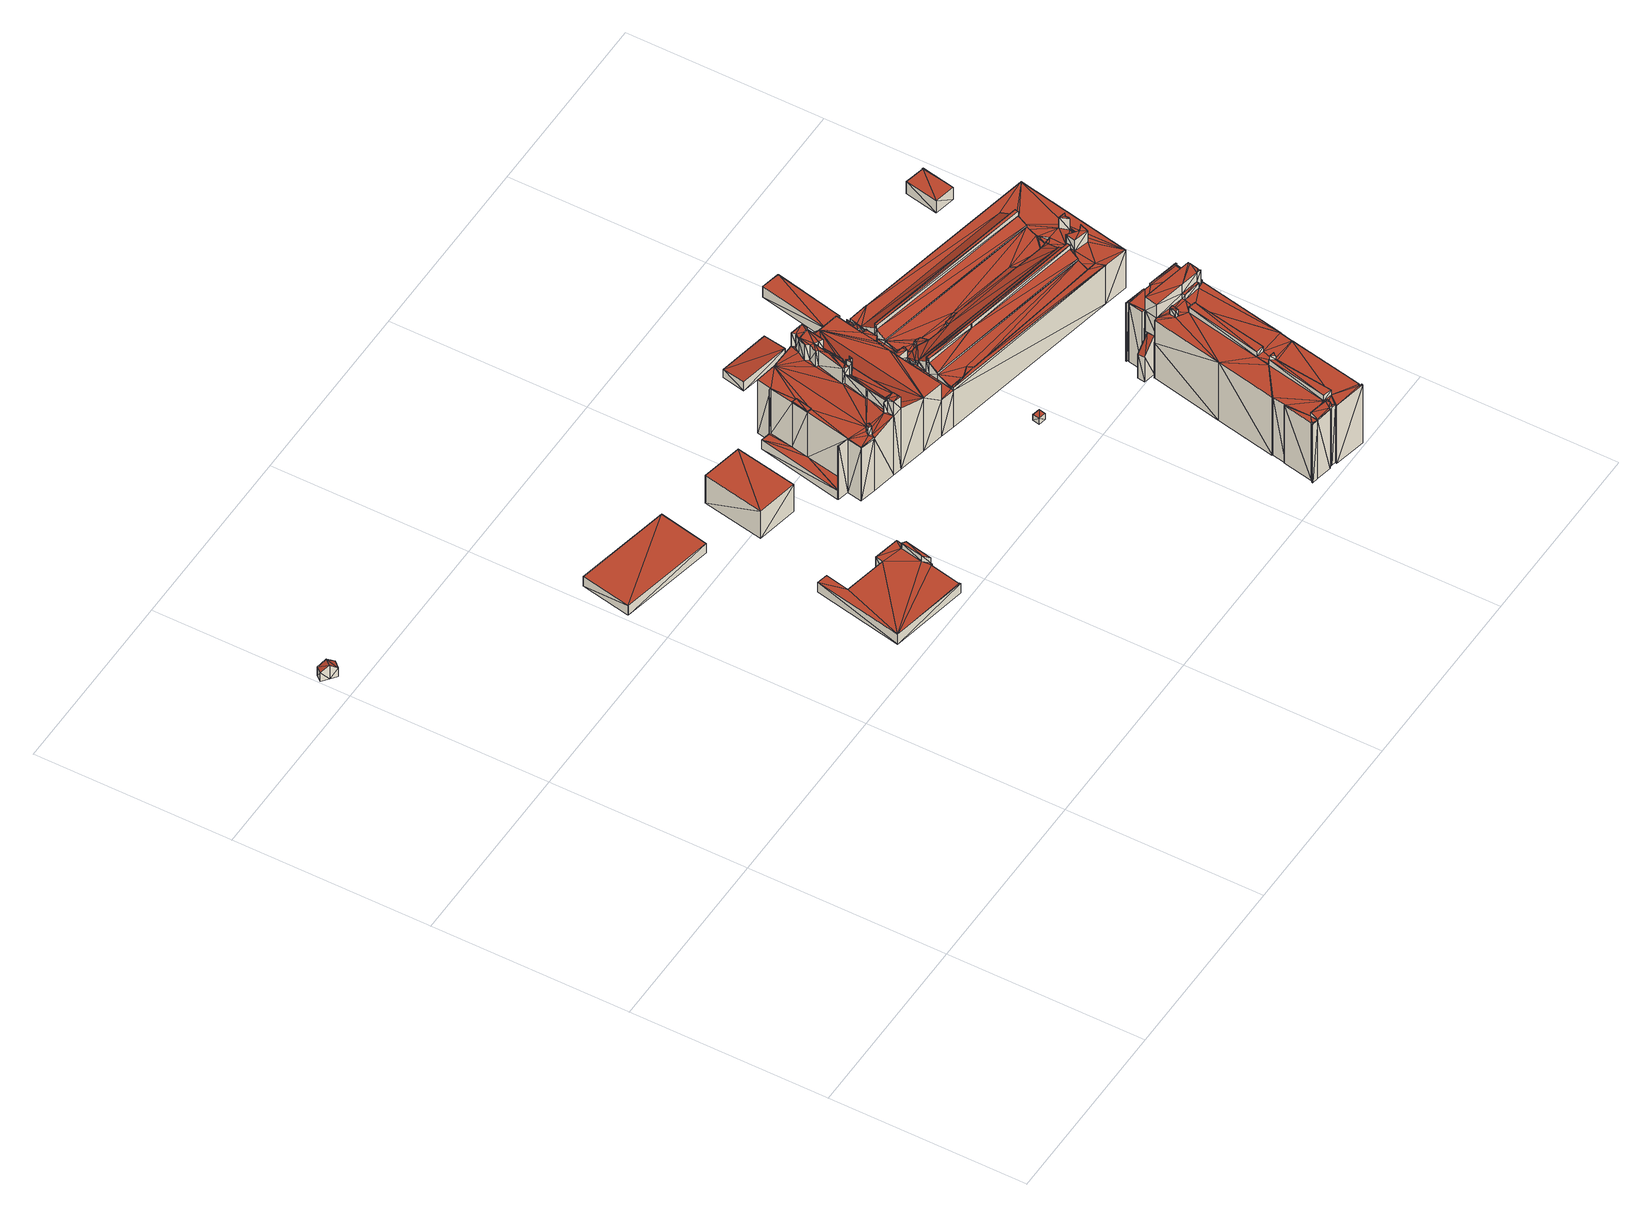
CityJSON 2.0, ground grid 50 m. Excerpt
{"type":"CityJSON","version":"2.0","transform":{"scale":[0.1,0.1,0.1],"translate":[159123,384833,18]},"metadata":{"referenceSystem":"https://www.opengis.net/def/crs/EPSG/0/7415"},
"CityObjects":{
"building1":{"type":"Building","attributes":{"oorspronkelijk_bouwjaar":1949,"status":"Pand in gebruik","geconstateerd":false,"h_maaiveld":18.62,"dak_type":"slanted","pw_datum":"2016-12-01","pw_actueel":"yes","pw_bron":"ahn3","reconstructie_methode":"tudelft3d-geoflow","versie_methode":"v21.03.1","kas_warenhuis":false,"ondergronds_type":"above ground","lod11_replace":false,"reconstruction_skipped":false},"geometry":[{"type":"Solid","lod":"2.2","boundaries":[[[[0,1,2]],[[3,4,5]],[[2,1,4]],[[2,4,3]],[[6,0,2]],[[7,6,2]],[[8,4,9]],[[9,4,1]],[[7,2,10]],[[10,2,3]],[[9,1,6]],[[6,1,0]],[[11,5,4]],[[8,11,4]],[[10,3,11]],[[11,3,5]],[[10,11,8]],[[7,10,8]],[[7,8,9]],[[6,7,9]]]],"semantics":{"surfaces":[{"type":"GroundSurface"},{"type":"WallSurface"},{"type":"RoofSurface"}],"values":[[0,0,0,0,1,1,1,1,1,1,1,1,1,1,1,1,2,2,2,2]]}}]},
"building2":{"type":"Building","attributes":{"oorspronkelijk_bouwjaar":1949,"status":"Sloopvergunning verleend","geconstateerd":false,"h_maaiveld":18.78,"dak_type":"single horizontal","pw_datum":"2016-12-01","pw_actueel":"yes","pw_bron":"ahn3","reconstructie_methode":"tudelft3d-geoflow","versie_methode":"v21.03.1","kas_warenhuis":false,"ondergronds_type":"above ground","lod11_replace":false,"reconstruction_skipped":false},"geometry":[{"type":"Solid","lod":"2.2","boundaries":[[[[12,13,14]],[[15,14,16]],[[17,12,14]],[[17,14,15]],[[18,15,19]],[[19,15,16]],[[20,12,17]],[[21,20,17]],[[22,13,20]],[[20,13,12]],[[19,16,23]],[[23,16,14]],[[23,14,22]],[[22,14,13]],[[21,17,15]],[[18,21,15]],[[20,21,23]],[[22,20,23]],[[23,21,18]],[[19,23,18]]]],"semantics":{"surfaces":[{"type":"GroundSurface"},{"type":"WallSurface"},{"type":"RoofSurface"}],"values":[[0,0,0,0,1,1,1,1,1,1,1,1,1,1,1,1,2,2,2,2]]}}]},
"building3":{"type":"Building","attributes":{"oorspronkelijk_bouwjaar":1949,"status":"Pand in gebruik","geconstateerd":false,"h_maaiveld":18.71,"dak_type":"multiple horizontal","pw_datum":"2016-12-01","pw_actueel":"yes","pw_bron":"ahn3","reconstructie_methode":"tudelft3d-geoflow","versie_methode":"v21.03.1","kas_warenhuis":false,"ondergronds_type":"above ground","lod11_replace":false,"reconstruction_skipped":false},"geometry":[{"type":"Solid","lod":"2.2","boundaries":[[[[24,25,26]],[[27,25,28]],[[29,28,30]],[[31,27,32]],[[31,33,34]],[[28,25,30]],[[35,27,36]],[[32,27,35]],[[27,31,34]],[[27,34,25]],[[26,37,24]],[[34,26,25]],[[38,37,26]],[[39,38,26]],[[40,36,27]],[[41,40,27]],[[42,30,25]],[[43,42,25]],[[44,24,38]],[[38,24,37]],[[45,32,46]],[[46,32,35]],[[47,48,49]],[[50,47,49]],[[51,33,49]],[[49,33,31]],[[46,35,36]],[[40,46,36]],[[41,27,28]],[[52,41,28]],[[52,28,53]],[[53,28,29]],[[39,26,54]],[[54,26,34]],[[54,34,51]],[[51,34,33]],[[50,49,55]],[[55,49,45]],[[32,45,31]],[[45,49,31]],[[43,25,44]],[[44,25,24]],[[53,29,30]],[[42,53,30]],[[55,45,56]],[[56,45,57]],[[56,57,48]],[[47,56,48]],[[39,44,38]],[[48,43,54]],[[54,43,39]],[[39,43,44]],[[49,54,51]],[[48,54,49]],[[40,41,57]],[[42,43,52]],[[57,45,46]],[[42,52,53]],[[40,57,46]],[[41,43,48]],[[57,41,48]],[[52,43,41]],[[56,47,55]],[[55,47,50]]]],"semantics":{"surfaces":[{"type":"GroundSurface"},{"type":"WallSurface"},{"type":"RoofSurface"}],"values":[[0,0,0,0,0,0,0,0,0,0,0,0,1,1,1,1,1,1,1,1,1,1,1,1,1,1,1,1,1,1,1,1,1,1,1,1,1,1,1,1,1,1,1,1,1,1,1,1,2,2,2,2,2,2,2,2,2,2,2,2,2,2,2,2]]}}]},
"building4":{"type":"Building","attributes":{"oorspronkelijk_bouwjaar":2007,"status":"Pand in gebruik","geconstateerd":false,"h_maaiveld":18.64,"dak_type":"single horizontal","pw_datum":"2016-12-01","pw_actueel":"yes","pw_bron":"ahn3","reconstructie_methode":"tudelft3d-geoflow","versie_methode":"v21.03.1","kas_warenhuis":false,"ondergronds_type":"above ground","lod11_replace":false,"reconstruction_skipped":false},"geometry":[{"type":"Solid","lod":"2.2","boundaries":[[[[58,59,60]],[[60,59,61]],[[62,59,63]],[[63,59,58]],[[64,60,61]],[[65,64,61]],[[65,61,62]],[[62,61,59]],[[63,58,60]],[[64,63,60]],[[63,64,62]],[[62,64,65]]]],"semantics":{"surfaces":[{"type":"GroundSurface"},{"type":"WallSurface"},{"type":"RoofSurface"}],"values":[[0,0,1,1,1,1,1,1,1,1,2,2]]}}]},
"building5":{"type":"Building","attributes":{"oorspronkelijk_bouwjaar":1949,"status":"Pand in gebruik","geconstateerd":false,"h_maaiveld":18.61,"dak_type":"single horizontal","pw_datum":"2016-12-01","pw_actueel":"yes","pw_bron":"ahn3","reconstructie_methode":"tudelft3d-geoflow","versie_methode":"v21.03.1","kas_warenhuis":false,"ondergronds_type":"above ground","lod11_replace":false,"reconstruction_skipped":false},"geometry":[{"type":"Solid","lod":"2.2","boundaries":[[[[66,67,68]],[[68,67,69]],[[70,69,71]],[[71,69,67]],[[72,66,68]],[[73,72,68]],[[71,67,66]],[[72,71,66]],[[73,68,70]],[[70,68,69]],[[73,70,71]],[[72,73,71]]]],"semantics":{"surfaces":[{"type":"GroundSurface"},{"type":"WallSurface"},{"type":"RoofSurface"}],"values":[[0,0,1,1,1,1,1,1,1,1,2,2]]}}]},
"building6":{"type":"Building","attributes":{"oorspronkelijk_bouwjaar":1980,"status":"Pand in gebruik","geconstateerd":false,"h_maaiveld":18.71,"dak_type":"single horizontal","pw_datum":"2016-12-01","pw_actueel":"yes","pw_bron":"ahn3","reconstructie_methode":"tudelft3d-geoflow","versie_methode":"v21.03.1","kas_warenhuis":false,"ondergronds_type":"above ground","lod11_replace":false,"reconstruction_skipped":false},"geometry":[{"type":"Solid","lod":"2.2","boundaries":[[[[74,75,76]],[[77,74,76]],[[78,76,75]],[[79,78,75]],[[80,74,81]],[[81,74,77]],[[79,75,80]],[[80,75,74]],[[81,77,76]],[[78,81,76]],[[81,78,80]],[[80,78,79]]]],"semantics":{"surfaces":[{"type":"GroundSurface"},{"type":"WallSurface"},{"type":"RoofSurface"}],"values":[[0,0,1,1,1,1,1,1,1,1,2,2]]}}]},
"building7":{"type":"Building","attributes":{"oorspronkelijk_bouwjaar":1954,"status":"Pand in gebruik","geconstateerd":false,"h_maaiveld":18.56,"dak_type":"slanted","pw_datum":"2016-12-01","pw_actueel":"yes","pw_bron":"ahn3","reconstructie_methode":"tudelft3d-geoflow","versie_methode":"v21.03.1","kas_warenhuis":false,"ondergronds_type":"above ground","lod11_replace":false,"reconstruction_skipped":false},"geometry":[{"type":"Solid","lod":"2.2","boundaries":[[[[82,83,84]],[[85,86,87]],[[88,89,90]],[[91,86,92]],[[84,91,92]],[[82,84,93]],[[83,94,95]],[[94,88,95]],[[96,97,90]],[[89,96,90]],[[98,99,96]],[[100,99,98]],[[99,101,96]],[[101,97,96]],[[102,103,104]],[[102,104,101]],[[104,97,101]],[[105,89,88]],[[105,88,94]],[[83,95,106]],[[83,106,91]],[[106,107,91]],[[107,108,91]],[[108,109,91]],[[110,108,107]],[[91,111,87]],[[83,91,84]],[[87,112,85]],[[91,87,86]],[[113,111,91]],[[114,113,91]],[[115,85,116]],[[116,85,112]],[[117,101,99]],[[118,119,117]],[[117,119,101]],[[120,121,122]],[[123,120,122]],[[124,125,126]],[[126,125,127]],[[128,103,102]],[[129,128,102]],[[130,110,107]],[[131,132,130]],[[130,132,110]],[[133,134,135]],[[135,134,136]],[[135,136,137]],[[138,135,137]],[[139,136,140]],[[137,136,139]],[[141,142,143]],[[144,141,143]],[[145,146,147]],[[148,145,147]],[[149,150,151]],[[152,149,151]],[[151,150,153]],[[138,137,154]],[[155,138,154]],[[155,154,133]],[[133,154,134]],[[156,157,158]],[[159,156,158]],[[160,161,162]],[[162,161,163]],[[163,161,164]],[[161,165,166]],[[160,167,161]],[[161,167,165]],[[168,169,170]],[[170,169,171]],[[172,173,174]],[[174,173,175]],[[176,177,178]],[[179,176,178]],[[180,181,182]],[[183,180,182]],[[95,181,106]],[[182,181,95]],[[184,96,185]],[[185,96,89]],[[186,187,188]],[[188,187,189]],[[190,191,192]],[[193,190,192]],[[194,195,196]],[[197,194,196]],[[198,199,187]],[[186,198,187]],[[200,201,202]],[[203,200,202]],[[204,205,206]],[[206,205,207]],[[208,209,210]],[[211,208,210]],[[212,213,214]],[[214,213,215]],[[216,217,218]],[[219,220,216]],[[216,220,217]],[[221,222,223]],[[223,222,224]],[[225,108,132]],[[132,108,110]],[[226,227,221]],[[221,227,222]],[[228,84,229]],[[230,228,229]],[[229,84,92]],[[231,232,233]],[[234,231,233]],[[235,236,237]],[[237,236,238]],[[238,236,239]],[[240,241,242]],[[243,240,242]],[[114,91,244]],[[244,91,109]],[[244,109,108]],[[225,244,108]],[[131,130,140]],[[136,131,140]],[[245,246,247]],[[248,245,247]],[[249,250,251]],[[252,249,251]],[[251,250,253]],[[254,255,256]],[[256,255,257]],[[258,259,260]],[[261,258,260]],[[260,259,262]],[[263,264,165]],[[167,263,165]],[[265,93,228]],[[228,93,84]],[[266,267,268]],[[269,266,268]],[[123,122,270]],[[270,122,271]],[[248,247,272]],[[272,247,273]],[[274,273,275]],[[273,247,275]],[[273,274,276]],[[205,277,278]],[[204,279,205]],[[205,279,277]],[[205,278,280]],[[281,205,280]],[[270,271,282]],[[282,271,283]],[[284,285,286]],[[287,192,286]],[[282,283,124]],[[124,283,125]],[[288,125,289]],[[125,283,289]],[[216,218,290]],[[291,292,293]],[[293,292,294]],[[292,291,295]],[[296,297,295]],[[298,105,94]],[[299,298,94]],[[300,301,302]],[[303,300,302]],[[302,301,304]],[[305,256,226]],[[306,305,226]],[[227,226,257]],[[226,256,257]],[[307,308,309]],[[309,308,310]],[[311,312,307]],[[307,312,308]],[[313,314,255]],[[254,313,255]],[[267,83,315]],[[315,83,82]],[[316,104,128]],[[128,104,103]],[[317,98,96]],[[184,317,96]],[[117,99,318]],[[318,99,100]],[[206,207,319]],[[319,207,203]],[[320,321,322]],[[323,320,322]],[[319,203,320]],[[320,203,321]],[[321,203,202]],[[183,182,258]],[[258,182,259]],[[164,163,324]],[[201,200,324]],[[163,164,153]],[[150,163,153]],[[325,326,149]],[[149,326,150]],[[229,92,327]],[[327,92,86]],[[230,229,313]],[[313,229,314]],[[328,88,329]],[[330,328,329]],[[329,88,90]],[[331,332,333]],[[334,331,333]],[[335,185,298]],[[298,185,105]],[[105,185,89]],[[334,333,335]],[[335,333,185]],[[185,333,336]],[[161,166,337]],[[338,161,337]],[[338,337,151]],[[151,337,339]],[[152,151,300]],[[300,151,301]],[[301,151,339]],[[309,310,340]],[[340,310,341]],[[342,343,332]],[[331,342,332]],[[340,341,344]],[[344,341,345]],[[211,210,346]],[[346,210,347]],[[302,304,348]],[[348,304,349]],[[118,117,350]],[[351,118,350]],[[350,117,352]],[[344,345,342]],[[342,345,343]],[[343,345,353]],[[272,273,354]],[[355,272,354]],[[182,95,328]],[[328,95,88]],[[356,357,358]],[[358,357,359]],[[360,361,362]],[[362,361,363]],[[364,365,366]],[[367,368,345]],[[345,368,353]],[[246,367,369]],[[245,370,246]],[[246,370,367]],[[355,354,370]],[[370,354,367]],[[368,367,371]],[[367,354,371]],[[362,363,372]],[[372,363,373]],[[374,372,371]],[[354,374,371]],[[371,372,373]],[[375,376,374]],[[374,376,372]],[[350,352,377]],[[378,350,377]],[[378,377,379]],[[379,377,380]],[[381,382,141]],[[141,382,142]],[[179,178,381]],[[381,178,382]],[[383,174,198]],[[198,174,199]],[[199,174,175]],[[384,385,174]],[[383,384,174]],[[386,387,212]],[[212,387,213]],[[388,389,390]],[[391,388,390]],[[392,393,394]],[[395,396,394]],[[129,102,101]],[[119,129,101]],[[249,329,250]],[[397,330,249]],[[249,330,329]],[[348,349,299]],[[398,348,299]],[[399,392,400]],[[400,392,401]],[[125,288,399]],[[399,288,392]],[[392,288,393]],[[376,402,361]],[[360,376,361]],[[234,233,239]],[[236,234,239]],[[403,237,311]],[[311,237,312]],[[312,237,238]],[[219,216,231]],[[231,216,232]],[[404,285,289]],[[283,404,289]],[[289,285,284]],[[405,406,407]],[[407,406,408]],[[346,347,405]],[[405,347,406]],[[409,410,411]],[[412,409,413]],[[413,409,411]],[[414,415,409]],[[409,415,410]],[[260,262,357]],[[356,260,357]],[[261,260,414]],[[414,260,415]],[[193,192,176]],[[176,287,177]],[[176,192,287]],[[416,417,285]],[[404,416,285]],[[246,369,418]],[[418,369,364]],[[364,369,365]],[[419,297,275]],[[247,419,275]],[[275,297,296]],[[418,364,297]],[[419,418,297]],[[420,421,422]],[[423,420,422]],[[251,253,424]],[[425,251,424]],[[426,427,428]],[[427,426,429]],[[429,426,430]],[[188,189,431]],[[432,188,431]],[[432,431,279]],[[279,431,277]],[[391,390,387]],[[386,391,387]],[[214,215,389]],[[388,214,389]],[[433,434,316]],[[435,433,316]],[[104,434,97]],[[316,434,104]],[[436,420,437]],[[438,436,437]],[[438,437,439]],[[440,438,439]],[[441,442,443]],[[439,441,443]],[[429,430,441]],[[441,430,442]],[[162,163,156]],[[156,163,157]],[[157,163,164]],[[159,158,358]],[[444,159,358]],[[444,358,263]],[[263,358,264]],[[264,358,359]],[[329,90,434]],[[434,90,97]],[[144,143,433]],[[433,143,434]],[[434,143,445]],[[417,446,143]],[[143,446,445]],[[121,447,417]],[[416,121,417]],[[417,447,446]],[[126,127,121]],[[120,126,121]],[[447,127,448]],[[121,127,447]],[[400,401,448]],[[127,400,448]],[[448,401,449]],[[425,424,450]],[[450,424,451]],[[450,451,449]],[[401,450,449]],[[252,251,452]],[[452,251,453]],[[454,243,220]],[[455,454,220]],[[217,243,242]],[[220,243,217]],[[452,453,454]],[[454,453,243]],[[407,408,209]],[[208,407,209]],[[435,316,191]],[[190,435,191]],[[351,350,376]],[[375,351,376]],[[376,350,402]],[[396,456,194]],[[194,456,195]],[[457,458,396]],[[395,457,396]],[[396,458,456]],[[293,294,457]],[[457,294,458]],[[269,268,172]],[[172,268,173]],[[306,226,459]],[[460,306,459]],[[461,462,305]],[[305,462,256]],[[460,459,461]],[[461,459,462]],[[130,107,106]],[[181,130,106]],[[137,139,463]],[[315,82,265]],[[265,82,93]],[[116,112,224]],[[224,112,87]],[[223,224,113]],[[113,224,111]],[[111,224,87]],[[327,86,115]],[[115,86,85]],[[464,465,180]],[[180,465,181]],[[181,465,466]],[[467,468,466]],[[465,467,466]],[[413,411,467]],[[467,469,468]],[[467,411,469]],[[412,413,464]],[[464,413,465]],[[281,280,470]],[[470,280,471]],[[470,471,469]],[[411,470,469]],[[148,147,168]],[[168,147,169]],[[379,380,333]],[[333,380,336]],[[318,100,317]],[[317,100,98]],[[197,196,472]],[[323,322,326]],[[325,323,326]],[[303,302,384]],[[384,302,385]],[[398,299,267]],[[266,398,267]],[[83,299,94]],[[267,299,83]],[[473,474,241]],[[240,473,241]],[[423,422,473]],[[473,422,474]],[[170,171,420]],[[436,170,420]],[[420,171,421]],[[440,439,145]],[[145,439,146]],[[146,439,443]],[[397,249,403]],[[403,249,237]],[[455,220,236]],[[235,455,236]],[[155,133,138]],[[138,133,135]],[[156,159,162]],[[167,160,159]],[[167,159,444]],[[263,167,444]],[[160,162,159]],[[318,317,377]],[[117,318,377]],[[380,377,184]],[[184,185,336]],[[117,377,352]],[[380,184,336]],[[377,317,184]],[[227,115,116]],[[224,227,116]],[[257,115,227]],[[227,224,222]],[[327,115,314]],[[327,314,229]],[[314,115,257]],[[255,314,257]],[[420,450,401]],[[423,473,420]],[[420,473,450]],[[194,392,394]],[[240,251,473]],[[441,197,427]],[[450,251,425]],[[243,453,240]],[[429,441,427]],[[453,251,240]],[[473,251,450]],[[437,420,401]],[[437,401,439]],[[401,441,439]],[[392,441,401]],[[392,194,197]],[[396,194,394]],[[427,472,428]],[[392,197,441]],[[427,197,472]],[[248,272,355]],[[245,248,370]],[[370,248,355]],[[282,124,270]],[[270,124,123]],[[123,124,126]],[[120,123,126]],[[125,399,400]],[[127,125,400]],[[261,414,258]],[[412,464,409]],[[409,464,414]],[[464,180,414]],[[180,258,414]],[[183,258,180]],[[303,384,300]],[[186,384,198]],[[432,325,188]],[[198,384,383]],[[186,325,384]],[[186,188,325]],[[320,279,319]],[[279,204,319]],[[204,206,319]],[[149,152,300]],[[432,279,323]],[[323,279,320]],[[300,325,149]],[[325,432,323]],[[384,325,300]],[[230,313,254]],[[462,254,256]],[[228,230,254]],[[228,315,265]],[[228,254,462]],[[463,315,459]],[[134,154,221]],[[459,226,221]],[[225,221,114]],[[114,223,113]],[[221,223,114]],[[225,114,244]],[[131,136,134]],[[131,225,132]],[[154,463,221]],[[137,463,154]],[[134,221,225]],[[131,134,225]],[[463,459,221]],[[315,462,459]],[[228,462,315]],[[338,151,153]],[[161,338,164]],[[164,338,153]],[[388,391,386]],[[388,386,212]],[[388,212,214]],[[348,398,302]],[[302,398,269]],[[269,398,266]],[[174,269,172]],[[302,269,174]],[[302,174,385]],[[374,354,273]],[[276,374,273]],[[310,308,341]],[[308,232,366]],[[290,366,216]],[[366,232,216]],[[365,341,366]],[[369,345,341]],[[367,345,369]],[[341,308,366]],[[369,341,365]],[[232,308,312]],[[232,312,238]],[[232,238,233]],[[238,239,233]],[[376,360,362]],[[372,376,362]],[[326,322,150]],[[201,321,202]],[[150,322,321]],[[324,321,201]],[[163,321,324]],[[150,321,163]],[[403,328,397]],[[311,298,403]],[[397,328,330]],[[309,298,311]],[[403,298,328]],[[344,342,331]],[[344,331,340]],[[309,311,307]],[[334,298,331]],[[331,298,309]],[[340,331,309]],[[334,335,298]],[[177,287,286]],[[178,177,285]],[[285,177,286]],[[142,417,143]],[[178,285,417]],[[142,382,417]],[[382,178,417]],[[220,219,231]],[[236,220,234]],[[234,220,231]],[[358,158,157]],[[356,157,410]],[[356,358,157]],[[356,410,415]],[[356,415,260]],[[435,190,193]],[[433,435,176]],[[176,435,193]],[[433,176,381]],[[433,381,141]],[[381,176,179]],[[433,141,144]],[[418,419,246]],[[246,419,247]],[[438,440,145]],[[170,145,148]],[[170,438,145]],[[436,438,170]],[[170,148,168]],[[448,250,447]],[[434,445,329]],[[329,445,446]],[[447,329,446]],[[451,424,449]],[[253,250,424]],[[449,424,448]],[[424,250,448]],[[250,329,447]],[[121,416,122]],[[122,416,271]],[[271,416,404]],[[283,271,404]],[[249,235,237]],[[252,235,249]],[[455,235,252]],[[452,455,252]],[[454,455,452]],[[407,208,405]],[[405,211,346]],[[405,208,211]],[[361,333,363]],[[402,350,379]],[[361,402,379]],[[379,350,378]],[[363,332,343]],[[361,379,333]],[[363,333,332]],[[368,371,343]],[[368,343,353]],[[371,373,363]],[[363,343,371]],[[173,267,175]],[[468,139,140]],[[173,268,267]],[[267,315,175]],[[466,468,181]],[[278,277,280]],[[468,140,181]],[[140,130,181]],[[471,463,468]],[[471,468,469]],[[468,463,139]],[[280,463,471]],[[175,315,199]],[[277,315,463]],[[280,277,463]],[[189,187,199]],[[189,315,277]],[[431,189,277]],[[199,315,189]],[[351,375,119]],[[192,191,286]],[[276,274,129]],[[128,191,316]],[[129,274,275]],[[296,293,209]],[[351,119,118]],[[375,374,119]],[[119,276,129]],[[276,119,374]],[[295,293,296]],[[291,293,295]],[[128,129,408]],[[457,395,394]],[[288,387,390]],[[209,457,390]],[[387,284,191]],[[293,457,209]],[[394,393,390]],[[210,209,390]],[[213,387,191]],[[284,286,191]],[[394,390,457]],[[209,408,275]],[[296,209,275]],[[408,129,275]],[[215,408,347]],[[347,408,406]],[[215,347,210]],[[408,215,128]],[[213,191,128]],[[215,213,128]],[[387,288,289]],[[284,387,289]],[[390,393,288]],[[210,390,389]],[[389,215,210]],[[349,298,299]],[[349,339,298]],[[304,301,339]],[[349,304,339]],[[182,328,357]],[[339,337,298]],[[337,264,359]],[[182,262,259]],[[166,165,264]],[[337,359,298]],[[166,264,337]],[[359,328,298]],[[357,328,359]],[[262,182,357]],[[460,461,306]],[[306,461,305]],[[470,411,410]],[[470,410,157]],[[470,157,207]],[[324,203,164]],[[200,203,324]],[[203,157,164]],[[281,470,207]],[[281,207,205]],[[207,157,203]],[[465,413,467]],[[218,217,242]],[[290,218,241]],[[241,218,242]],[[290,364,366]],[[422,241,474]],[[421,169,422]],[[171,169,421]],[[169,241,422]],[[290,241,169]],[[364,169,147]],[[426,428,430]],[[430,146,443]],[[430,443,442]],[[428,146,430]],[[428,364,146]],[[364,147,146]],[[195,292,295]],[[295,297,472]],[[472,196,195]],[[294,292,456]],[[294,456,458]],[[292,195,456]],[[297,428,472]],[[195,295,472]],[[364,428,297]],[[290,169,364]]]],"semantics":{"surfaces":[{"type":"GroundSurface"},{"type":"WallSurface"},{"type":"RoofSurface"}],"values":[[0,0,0,0,0,0,0,0,0,0,0,0,0,0,0,0,0,0,0,0,0,0,0,0,0,0,0,0,0,1,1,1,1,1,1,1,1,1,1,1,1,1,1,1,1,1,1,1,1,1,1,1,1,1,1,1,1,1,1,1,1,1,1,1,1,1,1,1,1,1,1,1,1,1,1,1,1,1,1,1,1,1,1,1,1,1,1,1,1,1,1,1,1,1,1,1,1,1,1,1,1,1,1,1,1,1,1,1,1,1,1,1,1,1,1,1,1,1,1,1,1,1,1,1,1,1,1,1,1,1,1,1,1,1,1,1,1,1,1,1,1,1,1,1,1,1,1,1,1,1,1,1,1,1,1,1,1,1,1,1,1,1,1,1,1,1,1,1,1,1,1,1,1,1,1,1,1,1,1,1,1,1,1,1,1,1,1,1,1,1,1,1,1,1,1,1,1,1,1,1,1,1,1,1,1,1,1,1,1,1,1,1,1,1,1,1,1,1,1,1,1,1,1,1,1,1,1,1,1,1,1,1,1,1,1,1,1,1,1,1,1,1,1,1,1,1,1,1,1,1,1,1,1,1,1,1,1,1,1,1,1,1,1,1,1,1,1,1,1,1,1,1,1,1,1,1,1,1,1,1,1,1,1,1,1,1,1,1,1,1,1,1,1,1,1,1,1,1,1,1,1,1,1,1,1,1,1,1,1,1,1,1,1,1,1,1,1,1,1,1,1,1,1,1,1,1,1,1,1,1,1,1,1,1,1,1,1,1,1,1,1,1,1,1,1,1,1,1,1,1,1,1,1,1,1,1,1,1,1,1,1,1,1,1,1,1,1,1,1,1,1,1,1,1,1,1,1,1,1,1,1,1,1,1,1,1,1,1,1,1,1,1,1,1,1,1,1,1,1,1,1,1,1,1,1,1,1,1,1,1,1,1,1,1,1,1,1,1,1,1,1,1,1,1,1,1,1,1,1,1,1,1,1,1,1,1,1,1,1,1,1,1,1,1,1,1,1,1,1,1,1,1,1,1,1,1,1,1,1,1,1,1,1,1,1,1,1,1,1,1,1,1,1,1,1,2,2,2,2,2,2,2,2,2,2,2,2,2,2,2,2,2,2,2,2,2,2,2,2,2,2,2,2,2,2,2,2,2,2,2,2,2,2,2,2,2,2,2,2,2,2,2,2,2,2,2,2,2,2,2,2,2,2,2,2,2,2,2,2,2,2,2,2,2,2,2,2,2,2,2,2,2,2,2,2,2,2,2,2,2,2,2,2,2,2,2,2,2,2,2,2,2,2,2,2,2,2,2,2,2,2,2,2,2,2,2,2,2,2,2,2,2,2,2,2,2,2,2,2,2,2,2,2,2,2,2,2,2,2,2,2,2,2,2,2,2,2,2,2,2,2,2,2,2,2,2,2,2,2,2,2,2,2,2,2,2,2,2,2,2,2,2,2,2,2,2,2,2,2,2,2,2,2,2,2,2,2,2,2,2,2,2,2,2,2,2,2,2,2,2,2,2,2,2,2,2,2,2,2,2,2,2,2,2,2,2,2,2,2,2,2,2,2,2,2,2,2,2,2,2,2,2,2,2,2,2,2,2,2,2,2,2,2,2,2,2,2,2,2,2,2,2,2,2,2,2,2,2,2,2,2,2,2,2,2,2,2,2,2,2,2,2,2,2,2,2,2,2,2,2,2,2,2,2,2,2,2,2,2,2,2,2,2,2,2,2,2,2,2,2,2,2,2,2,2,2,2,2,2,2,2,2,2,2]]}}]},
"building8":{"type":"Building","attributes":{"oorspronkelijk_bouwjaar":1954,"status":"Pand in gebruik","geconstateerd":false,"h_maaiveld":18.03,"dak_type":"slanted","pw_datum":"2016-12-01","pw_actueel":"yes","pw_bron":"ahn3","reconstructie_methode":"tudelft3d-geoflow","versie_methode":"v21.03.1","kas_warenhuis":false,"ondergronds_type":"above ground","lod11_replace":false,"reconstruction_skipped":false},"geometry":[{"type":"MultiSurface","lod":"2.2","boundaries":[[[475,476,477]],[[478,479,480]],[[481,479,482]],[[483,484,485]],[[486,481,482]],[[477,487,488]],[[488,489,477]],[[490,488,491]],[[488,487,491]],[[492,493,489]],[[492,489,488]],[[494,495,493]],[[496,493,497]],[[493,492,497]],[[495,489,493]],[[498,499,500]],[[501,494,502]],[[495,494,501]],[[503,504,484]],[[505,477,506]],[[507,475,505]],[[508,509,510]],[[498,505,506]],[[499,498,506]],[[477,505,475]],[[511,507,505]],[[509,512,513]],[[508,477,476]],[[508,510,477]],[[481,487,510]],[[481,510,514]],[[509,508,512]],[[479,481,514]],[[510,487,477]],[[515,516,517]],[[514,517,516]],[[517,518,515]],[[516,484,479]],[[514,516,479]],[[484,480,479]],[[519,520,521]],[[504,485,484]],[[483,522,523]],[[485,522,483]],[[524,522,525]],[[523,522,524]],[[484,483,480]],[[519,521,526]],[[521,527,526]],[[528,527,521]],[[529,530,531]],[[527,530,529]],[[532,519,533]],[[527,529,526]],[[519,526,533]],[[480,483,519]],[[519,483,520]],[[534,478,535]],[[535,478,480]],[[535,480,519]],[[536,535,519]],[[536,519,532]],[[537,536,532]],[[537,532,533]],[[538,537,533]],[[538,533,539]],[[539,533,526]],[[540,529,531]],[[541,540,531]],[[541,531,542]],[[542,531,530]],[[543,544,545]],[[545,544,528]],[[528,544,527]],[[546,520,547]],[[547,520,483]],[[547,483,523]],[[548,547,523]],[[549,524,550]],[[550,524,525]],[[550,525,522]],[[551,550,522]],[[551,522,485]],[[552,551,485]],[[552,485,553]],[[553,485,504]],[[554,503,484]],[[555,554,484]],[[555,484,556]],[[556,484,516]],[[556,516,557]],[[557,516,515]],[[558,514,510]],[[559,558,510]],[[560,513,561]],[[561,513,512]],[[562,476,563]],[[563,476,475]],[[564,505,498]],[[565,564,498]],[[566,500,567]],[[567,500,499]],[[568,506,477]],[[569,568,477]],[[569,477,489]],[[570,569,489]],[[570,489,495]],[[571,570,495]],[[572,501,573]],[[573,501,502]],[[573,502,574]],[[574,502,494]],[[575,493,496]],[[576,575,496]],[[576,496,497]],[[577,576,497]],[[577,497,578]],[[578,497,492]],[[579,492,488]],[[580,579,488]],[[580,488,581]],[[581,488,490]],[[581,490,491]],[[582,581,491]],[[582,491,487]],[[583,582,487]],[[583,487,481]],[[584,583,481]],[[584,481,585]],[[585,481,486]],[[586,518,517]],[[587,586,517]],[[588,509,560]],[[560,509,513]],[[539,526,529]],[[540,539,529]],[[545,528,521]],[[589,545,521]],[[585,486,482]],[[590,585,482]],[[591,592,593]],[[593,592,590]],[[557,515,586]],[[586,515,518]],[[594,595,596]],[[597,594,596]],[[597,596,598]],[[598,596,599]],[[571,495,501]],[[572,571,501]],[[600,601,602]],[[602,601,591]],[[592,601,603]],[[591,601,592]],[[542,530,544]],[[544,530,527]],[[604,605,543]],[[543,605,544]],[[606,607,608]],[[608,607,609]],[[610,611,612]],[[609,610,612]],[[613,614,615]],[[616,613,615]],[[617,618,619]],[[619,618,620]],[[616,615,618]],[[617,616,618]],[[621,622,595]],[[594,621,595]],[[574,494,493]],[[575,574,493]],[[623,507,624]],[[624,507,511]],[[561,512,508]],[[625,561,508]],[[563,475,623]],[[623,475,507]],[[624,511,505]],[[564,624,505]],[[565,498,566]],[[566,498,500]],[[567,499,506]],[[568,567,506]],[[608,609,626]],[[626,609,627]],[[627,609,612]],[[628,587,558]],[[558,587,514]],[[514,587,517]],[[626,627,628]],[[628,627,587]],[[559,510,588]],[[629,559,588]],[[588,510,509]],[[629,588,630]],[[630,588,625]],[[562,508,476]],[[631,630,562]],[[562,630,508]],[[631,562,563]],[[632,631,563]],[[633,479,478]],[[534,633,478]],[[634,635,636]],[[637,634,636]],[[638,639,640]],[[640,639,637]],[[607,641,642]],[[642,641,643]],[[642,643,610]],[[610,643,611]],[[553,504,554]],[[554,504,503]],[[598,599,622]],[[621,598,622]],[[619,620,613]],[[613,620,614]],[[644,645,646]],[[647,644,646]],[[648,649,639]],[[638,648,639]],[[640,637,650]],[[650,637,651]],[[651,637,636]],[[546,521,520]],[[652,589,546]],[[546,589,521]],[[652,546,653]],[[654,652,653]],[[647,646,634]],[[634,646,635]],[[655,656,657]],[[658,655,657]],[[578,492,579]],[[578,579,603]],[[601,578,603]],[[632,563,601]],[[600,632,601]],[[548,523,549]],[[549,523,524]],[[649,659,645]],[[644,649,645]],[[650,651,649]],[[648,650,649]],[[649,651,659]],[[593,590,633]],[[633,590,479]],[[479,590,482]],[[602,591,607]],[[606,602,607]],[[607,591,641]],[[658,657,605]],[[604,658,605]],[[654,653,656]],[[655,654,656]],[[589,543,545]],[[654,589,652]],[[658,604,589]],[[589,604,543]],[[658,589,654]],[[658,654,655]],[[623,624,564]],[[568,564,565]],[[563,623,564]],[[569,564,568]],[[565,566,567]],[[565,567,568]],[[575,578,601]],[[573,574,572]],[[575,570,571]],[[577,578,575]],[[574,575,571]],[[572,574,571]],[[577,575,576]],[[575,601,570]],[[601,569,570]],[[563,564,569]],[[563,569,601]],[[603,579,580]],[[582,580,581]],[[583,603,580]],[[592,603,583]],[[590,584,585]],[[583,580,582]],[[592,583,584]],[[592,584,590]],[[642,610,609]],[[607,642,609]],[[616,617,613]],[[613,617,619]],[[621,594,597]],[[598,621,597]],[[625,588,561]],[[561,588,560]],[[634,637,639]],[[644,639,649]],[[647,634,639]],[[647,639,644]],[[632,600,606]],[[631,632,606]],[[606,600,602]],[[630,606,608]],[[630,608,559]],[[631,606,630]],[[628,558,626]],[[558,608,626]],[[559,608,558]],[[630,559,629]],[[650,648,640]],[[640,648,638]],[[596,651,599]],[[547,656,653]],[[547,548,635]],[[615,633,595]],[[549,550,551]],[[611,586,627]],[[547,653,546]],[[549,551,548]],[[551,552,635]],[[548,551,635]],[[555,553,554]],[[635,553,555]],[[636,555,651]],[[657,656,646]],[[620,591,614]],[[659,651,596]],[[586,587,627]],[[627,612,611]],[[557,586,611]],[[611,643,622]],[[557,611,622]],[[643,641,620]],[[541,542,540]],[[615,593,633]],[[535,645,534]],[[646,656,635]],[[657,646,605]],[[651,555,599]],[[536,537,605]],[[537,538,605]],[[539,544,605]],[[538,539,605]],[[540,544,539]],[[542,544,540]],[[615,591,593]],[[614,591,615]],[[620,641,591]],[[618,615,595]],[[620,618,595]],[[645,633,534]],[[656,547,635]],[[620,595,643]],[[555,556,599]],[[635,555,636]],[[536,646,535]],[[635,552,553]],[[622,556,557]],[[605,646,536]],[[645,535,646]],[[599,556,622]],[[645,659,596]],[[645,596,633]],[[643,595,622]],[[595,633,596]]],"semantics":{"surfaces":[{"type":"GroundSurface"},{"type":"WallSurface"},{"type":"RoofSurface"}],"values":[0,0,0,0,0,0,0,0,0,0,0,0,0,0,0,0,0,0,0,0,0,0,0,0,0,0,0,0,0,0,0,0,0,0,0,0,0,0,0,0,0,0,0,0,0,0,0,0,0,0,0,0,0,0,0,0,0,1,1,1,1,1,1,1,1,1,1,1,1,1,1,1,1,1,1,1,1,1,1,1,1,1,1,1,1,1,1,1,1,1,1,1,1,1,1,1,1,1,1,1,1,1,1,1,1,1,1,1,1,1,1,1,1,1,1,1,1,1,1,1,1,1,1,1,1,1,1,1,1,1,1,1,1,1,1,1,1,1,1,1,1,1,1,1,1,1,1,1,1,1,1,1,1,1,1,1,1,1,1,1,1,1,1,1,1,1,1,1,1,1,1,1,1,1,1,1,1,1,1,1,1,1,1,1,1,1,1,1,1,1,1,1,1,1,1,1,1,1,1,1,1,1,1,1,1,1,1,1,1,1,1,1,1,1,1,1,1,1,1,1,1,1,1,1,1,1,1,1,1,1,1,1,1,1,1,1,1,1,1,1,1,1,1,1,1,1,1,1,1,1,1,1,1,1,1,1,2,2,2,2,2,2,2,2,2,2,2,2,2,2,2,2,2,2,2,2,2,2,2,2,2,2,2,2,2,2,2,2,2,2,2,2,2,2,2,2,2,2,2,2,2,2,2,2,2,2,2,2,2,2,2,2,2,2,2,2,2,2,2,2,2,2,2,2,2,2,2,2,2,2,2,2,2,2,2,2,2,2,2,2,2,2,2,2,2,2,2,2,2,2,2,2,2,2,2,2,2,2,2,2,2,2,2,2,2]}}]},
"building9":{"type":"Building","attributes":{"oorspronkelijk_bouwjaar":1980,"status":"Pand in gebruik","geconstateerd":false,"h_maaiveld":18.56,"dak_type":"single horizontal","pw_datum":"2016-12-01","pw_actueel":"yes","pw_bron":"ahn3","reconstructie_methode":"tudelft3d-geoflow","versie_methode":"v21.03.1","kas_warenhuis":false,"ondergronds_type":"above ground","lod11_replace":false,"reconstruction_skipped":false},"geometry":[{"type":"Solid","lod":"2.2","boundaries":[[[[660,661,662]],[[663,660,662]],[[662,661,664]],[[665,662,664]],[[666,664,667]],[[667,664,661]],[[668,663,669]],[[669,663,662]],[[667,661,660]],[[670,667,660]],[[671,665,666]],[[666,665,664]],[[670,660,663]],[[668,670,663]],[[669,662,665]],[[671,669,665]],[[668,669,670]],[[667,669,666]],[[666,669,671]],[[667,670,669]]]],"semantics":{"surfaces":[{"type":"GroundSurface"},{"type":"WallSurface"},{"type":"RoofSurface"}],"values":[[0,0,0,0,1,1,1,1,1,1,1,1,1,1,1,1,2,2,2,2]]}}]},
"building10":{"type":"Building","attributes":{"oorspronkelijk_bouwjaar":1980,"status":"Pand in gebruik","geconstateerd":false,"h_maaiveld":18.63,"dak_type":"single horizontal","pw_datum":"2016-12-01","pw_actueel":"yes","pw_bron":"ahn3","reconstructie_methode":"tudelft3d-geoflow","versie_methode":"v21.03.1","kas_warenhuis":false,"ondergronds_type":"above ground","lod11_replace":false,"reconstruction_skipped":false},"geometry":[{"type":"Solid","lod":"2.2","boundaries":[[[[672,673,674]],[[675,672,674]],[[674,673,676]],[[675,674,677]],[[678,677,674]],[[679,678,674]],[[680,676,673]],[[681,680,673]],[[681,673,672]],[[682,681,672]],[[683,675,678]],[[678,675,677]],[[682,672,683]],[[683,672,675]],[[679,674,680]],[[680,674,676]],[[679,683,678]],[[681,679,680]],[[681,682,679]],[[679,682,683]]]],"semantics":{"surfaces":[{"type":"GroundSurface"},{"type":"WallSurface"},{"type":"RoofSurface"}],"values":[[0,0,0,0,1,1,1,1,1,1,1,1,1,1,1,1,2,2,2,2]]}}]}
},
"vertices":[
[0,1576,6],[12,1590,6],[17,1562,6],[32,1549,6],[29,1578,6],[47,1566,6],[0,1576,32],[17,1562,48],[29,1578,48],[12,1590,32],[32,1549,33],[47,1566,33],
[753,1053,8],[509,1103,8],[509,1104,8],[533,1231,8],[508,1105,8],[779,1181,8],[533,1231,38],[508,1105,38],[753,1053,38],[779,1181,38],[509,1103,38],[509,1104,38],
[933,520,7],[733,559,7],[932,524,7],[904,699,7],[794,721,7],[806,782,7],[778,788,7],[953,607,7],[967,678,7],[952,603,7],[948,603,7],[973,705,7],[907,718,7],[933,524,7],[933,524,37],[932,524,37],[907,718,37],[904,699,37],[778,788,37],[733,559,38],[933,520,37],[967,678,37],[973,705,37],[947,627,53],[947,627,37],[953,607,37],[953,607,53],[952,603,37],[794,721,37],[806,782,37],[948,603,37],[967,678,53],[958,684,53],[958,684,37],
[958,955,6],[852,975,6],[987,1112,6],[882,1132,6],[852,975,92],[958,955,91],[987,1112,91],[882,1132,93],
[1472,628,6],[1452,632,6],[1476,646,6],[1456,650,6],[1456,650,24],[1452,632,24],[1472,628,24],[1476,646,24],
[1341,1205,7],[1210,1231,7],[1222,1290,7],[1353,1264,7],[1222,1290,32],[1210,1231,36],[1341,1205,36],[1353,1264,32],
[1172,1132,6],[1226,1121,6],[1111,1104,6],[1082,1110,6],[1106,1106,6],[1039,892,6],[1256,806,6],[1370,1093,6],[1313,795,6],[1067,884,6],[1109,1105,6],[1119,1142,6],[1261,1114,6],[1184,820,6],[1382,1090,6],[1351,787,6],[1388,1116,6],[1465,1075,6],[1470,1100,6],[1464,1074,6],[1955,977,6],[1896,679,6],[1834,692,6],[1315,1103,6],[1162,825,6],[1100,837,6],[1061,846,6],[1060,846,6],[1061,845,6],[1039,890,6],[1038,892,6],[1039,890,172],[1067,884,172],[1082,1110,34],[1038,892,34],[1465,1075,34],[1465,1075,129],[1464,1074,129],[1367,858,167],[1367,858,154],[1501,833,154],[1501,833,167],[1815,778,167],[1815,778,153],[1369,866,167],[1369,866,153],[1896,679,126],[1955,977,126],[1100,837,169],[1100,837,173],[1061,845,172],[1099,852,197],[1099,852,173],[1106,847,197],[1106,847,173],[1112,857,173],[1112,857,197],[1112,857,172],[1106,847,171],[1355,793,128],[1355,793,122],[1352,794,122],[1352,794,128],[1445,927,126],[1445,927,122],[1435,932,123],[1435,932,126],[1231,1055,239],[1231,1055,207],[1241,1050,212],[1241,1050,239],[1231,1055,200],[1107,862,173],[1107,862,197],[1212,961,239],[1212,961,200],[1219,968,206],[1219,968,239],[1219,971,239],[1219,971,205],[1215,977,239],[1215,977,203],[1215,977,200],[1221,970,196],[1219,971,197],[1221,970,239],[1425,932,126],[1425,932,122],[1429,928,126],[1429,928,121],[1226,1110,233],[1226,1110,193],[1219,1098,232],[1219,1098,192],[1427,781,128],[1427,781,123],[1421,796,127],[1421,796,128],[1162,825,235],[1162,825,191],[1184,820,198],[1184,820,234],[1382,1090,33],[1370,1093,33],[1212,1066,239],[1212,1066,192],[1202,1045,239],[1202,1045,190],[1827,714,128],[1827,714,127],[1803,718,127],[1803,718,128],[1808,839,126],[1808,839,117],[1734,855,117],[1734,855,125],[1207,1076,239],[1207,1076,189],[1212,982,204],[1212,982,203],[1203,973,203],[1203,973,210],[1192,966,239],[1192,966,220],[1200,960,239],[1200,960,211],[1878,836,160],[1878,836,127],[1886,813,126],[1886,813,160],[1875,762,160],[1875,762,126],[1884,785,160],[1884,785,126],[1382,942,126],[1378,934,120],[1382,942,122],[1382,942,134],[1378,934,134],[1069,884,172],[1069,884,34],[1039,892,172],[1039,892,34],[1061,846,172],[1090,999,173],[1090,999,34],[1111,1104,173],[1109,1105,34],[1109,1105,173],[1355,948,134],[1355,948,126],[1354,947,126],[1354,947,134],[1352,939,150],[1352,939,134],[1341,942,150],[1341,942,126],[1352,939,126],[1396,930,123],[1396,930,120],[1384,932,120],[1384,932,123],[1060,846,172],[1395,1006,167],[1395,1006,154],[1842,917,154],[1842,917,167],[1338,929,150],[1338,929,120],[1379,920,127],[1379,920,150],[1379,920,120],[1110,1103,173],[1110,1103,34],[1099,1043,173],[1099,1043,34],[1185,827,233],[1185,827,198],[1186,827,200],[1186,827,233],[1186,827,198],[1227,976,239],[1227,976,194],[1119,1142,173],[1226,1121,234],[1226,1121,193],[1230,1111,195],[1230,1111,233],[1504,832,167],[1504,832,154],[1844,926,167],[1844,926,152],[1844,926,127],[1842,917,127],[1852,968,127],[1188,969,190],[1192,966,192],[1188,969,239],[1177,905,190],[1177,905,223],[1814,770,167],[1814,770,154],[1809,746,127],[1809,746,136],[1803,719,127],[1803,718,126],[1815,778,127],[1814,770,127],[1387,952,126],[1832,862,127],[1832,862,126],[1835,862,127],[1835,862,126],[1833,866,127],[1838,893,127],[1838,893,136],[1315,1103,173],[1261,1114,192],[1249,1093,239],[1249,1093,195],[1251,1095,232],[1251,1095,239],[1251,1095,194],[1099,1043,177],[1090,999,177],[1349,968,172],[1349,968,126],[1349,981,172],[1349,981,126],[1346,969,172],[1346,969,126],[1105,1104,173],[1105,1104,34],[1172,1132,174],[1834,692,126],[1388,1116,33],[1470,1100,34],[1203,973,239],[1214,1013,239],[1214,1013,204],[1212,1020,205],[1212,1020,239],[1213,981,203],[1221,1060,239],[1221,1060,207],[1106,1106,34],[1256,806,173],[1313,795,120],[1313,795,172],[1356,1021,172],[1356,1021,120],[1370,1092,121],[1370,1092,172],[1370,1093,172],[1370,1092,33],[1233,997,194],[1233,997,214],[1241,1050,194],[1364,987,172],[1364,987,126],[1369,1018,172],[1369,1018,120],[1368,1013,172],[1368,1013,126],[1889,818,160],[1889,818,126],[1259,1101,233],[1259,1101,192],[1413,1084,120],[1413,1084,129],[1413,1084,34],[1368,1013,120],[1397,1013,153],[1397,1013,167],[1200,835,213],[1200,835,194],[1225,967,212],[1225,967,194],[1394,1067,133],[1394,1067,120],[1393,1054,130],[1393,1054,120],[1390,982,136],[1390,982,126],[1383,953,126],[1396,1012,126],[1396,1012,120],[1395,1006,126],[1396,1012,167],[1397,1013,120],[1405,1052,126],[1405,1052,120],[1405,1052,129],[1408,1065,129],[1408,1065,128],[1415,1094,34],[1415,1094,120],[1408,1085,120],[1408,1085,34],[1393,786,128],[1393,786,122],[1219,1098,239],[1219,1095,239],[1219,1095,232],[1836,771,160],[1836,771,127],[1868,778,160],[1868,778,126],[1842,797,127],[1842,797,160],[1820,802,135],[1820,802,127],[1826,831,127],[1828,839,127],[1828,839,125],[1338,929,172],[1261,1114,234],[1820,802,138],[1375,890,138],[1375,890,135],[1408,1065,120],[1341,942,172],[1809,746,140],[1888,826,160],[1888,826,126],[1895,832,160],[1895,832,126],[1188,842,233],[1188,842,200],[1167,847,222],[1167,847,234],[1167,847,229],[1186,828,233],[1186,828,200],[1362,834,140],[1362,834,136],[1390,982,139],[1838,893,140],[1421,920,125],[1421,920,118],[1414,923,119],[1414,923,124],[1370,900,120],[1370,900,132],[1551,898,119],[1551,898,123],[1550,905,122],[1515,905,124],[1515,905,119],[1207,1042,192],[1207,1042,239],[1351,787,128],[1351,787,120],[1834,692,128],[1421,920,127],[1446,908,126],[1446,908,128],[1447,908,126],[1447,908,128],[1512,894,126],[1512,894,116],[1447,908,116],[1225,967,239],[1352,794,120],[1362,834,120],[1367,858,120],[1369,866,120],[1375,890,120],[1377,899,132],[1377,899,120],[1384,929,150],[1384,929,124],[1384,932,150],[1378,934,150],[1828,839,118],[1843,838,127],[1843,838,119],[1102,997,173],[1102,997,177],[1111,1039,177],[1111,1039,173],[1119,867,173],[1165,842,234],[1165,842,228],[1165,842,191],[1161,849,221],[1161,849,189],[1167,847,191],[1179,902,220],[1179,902,191],[1727,870,122],[1405,923,124],[1405,923,118],
[1854,497,0],[1853,492,0],[1790,553,0],[1636,155,0],[1666,308,0],[1637,154,0],[1711,490,0],[1703,491,0],[1687,27,0],[1803,204,0],[1765,14,0],[1703,492,0],[1712,498,0],[1716,517,0],[1772,557,0],[1685,523,0],[1682,504,0],[1717,524,0],[1719,565,0],[1720,567,0],[1772,560,0],[1717,565,0],[1710,526,0],[1868,538,0],[1874,540,0],[1873,537,0],[1715,571,0],[1715,568,0],[1804,204,0],[1767,14,0],[1868,535,0],[1792,556,0],[1862,495,0],[1853,491,0],[1849,469,0],[1848,469,0],[1870,535,0],[1865,489,0],[1861,466,0],[1847,463,0],[1811,237,0],[1810,238,0],[1848,463,0],[1855,461,0],[1631,120,0],[1676,29,0],[1667,31,0],[1764,11,0],[1686,23,0],[1768,6,0],[1769,10,0],[1616,43,0],[1627,35,0],[1666,27,0],[1615,40,0],[1610,38,0],[1611,41,0],[1629,121,0],[1614,44,0],[1636,155,182],[1637,154,182],[1631,120,182],[1629,121,182],[1614,44,182],[1616,43,182],[1615,40,182],[1611,41,182],[1610,38,182],[1627,35,186],[1627,35,182],[1666,27,186],[1676,29,181],[1687,27,181],[1686,23,181],[1768,6,181],[1769,10,181],[1764,11,181],[1765,14,181],[1767,14,181],[1804,204,181],[1803,204,181],[1810,238,181],[1811,237,181],[1847,463,224],[1848,469,224],[1861,466,179],[1865,489,179],[1853,492,181],[1854,497,181],[1868,535,181],[1868,538,181],[1873,537,181],[1874,540,181],[1792,556,181],[1790,553,181],[1772,557,181],[1772,560,181],[1715,571,182],[1715,568,182],[1720,567,182],[1719,565,182],[1717,565,182],[1710,526,182],[1717,524,182],[1717,524,116],[1716,517,117],[1685,523,74],[1682,504,77],[1712,498,120],[1711,490,121],[1703,492,110],[1855,461,181],[1848,463,181],[1849,469,180],[1667,31,187],[1703,491,110],[1711,490,182],[1711,490,122],[1703,491,182],[1762,440,197],[1762,440,181],[1722,246,181],[1722,246,197],[1744,242,197],[1744,242,181],[1718,524,224],[1718,524,182],[1711,490,224],[1718,524,116],[1631,56,192],[1631,56,182],[1790,474,224],[1790,474,197],[1836,464,224],[1836,464,197],[1835,459,196],[1835,459,181],[1836,464,181],[1736,473,200],[1736,473,182],[1733,456,182],[1733,456,201],[1741,454,201],[1741,454,181],[1746,472,200],[1746,472,181],[1781,436,197],[1781,436,181],[1862,495,181],[1870,535,181],[1853,491,180],[1848,462,224],[1848,462,181],[1848,463,224],[1849,469,224],[1853,491,224],[1853,492,224],[1854,497,224],[1666,308,182],[1708,50,197],[1708,50,181],[1726,202,181],[1726,202,197],[1725,199,207],[1725,199,197],[1726,202,207],[1790,474,181],[1789,465,196],[1789,465,181],[1716,212,197],[1716,212,181],[1685,55,181],[1685,55,197],[1718,211,207],[1718,211,197],[1732,209,207],[1732,209,181],[1676,29,187],[1682,37,181],[1682,37,190],[1683,44,192],[1683,44,181],[1677,46,181],[1677,46,192],[1718,211,181],
[1482,1151,6],[1434,1161,6],[1519,1327,6],[1520,1327,6],[1472,1339,6],[1519,1329,6],[1472,1339,40],[1434,1161,39],[1520,1327,40],[1519,1327,40],[1482,1151,39],[1519,1329,40],
[1932,1134,6],[1878,1145,6],[1946,1219,6],[1948,1219,6],[1895,1230,6],[1946,1220,6],[1946,1220,44],[1946,1219,44],[1895,1230,44],[1878,1145,44],[1932,1134,44],[1948,1219,44]
]}
